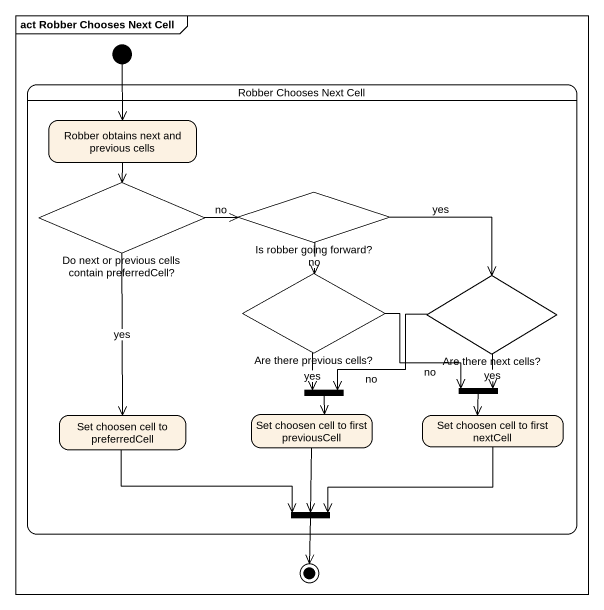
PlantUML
@startuml
mainframe act Robber Chooses Next Cell
hide empty description
state initial1 <<start>>
state "Robber Chooses Next Cell" as Robber_Chooses_Next_Cell {
  state "Robber obtains next and previous cells" as Robber_obtains_next_and
  state "Do next or previous cells contain preferredCell?" as Do_next_or_previous_cells <<choice>>
  state "Is robber going forward?" as Is_robber_going_forward <<choice>>
  state "Are there previous cells?" as Are_there_previous_cells <<choice>>
  state "Are there next cells?" as Are_there_next_cells <<choice>>
  state "Set choosen cell to preferredCell" as Set_choosen_cell_to
  state "Set choosen cell to first previousCell" as Set_choosen_cell_to_first
  state fork1 <<join>>
  state "Set choosen cell to first nextCell" as Set_choosen_cell_to_first_2
  state fork2 <<join>>
  state fork3 <<join>>
}
state final1 <<end>>
initial1 --> Robber_obtains_next_and
Robber_obtains_next_and --> Do_next_or_previous_cells
Do_next_or_previous_cells -right-> Is_robber_going_forward : no
Do_next_or_previous_cells --> Set_choosen_cell_to : yes
Is_robber_going_forward --> Are_there_previous_cells : no
Is_robber_going_forward -right-> Are_there_next_cells : yes
Are_there_previous_cells --> fork1 : yes
Are_there_previous_cells -right-> fork2 : no
Are_there_next_cells -left-> fork1 : no
Are_there_next_cells --> fork2 : yes
Set_choosen_cell_to -right-> fork3
Set_choosen_cell_to_first --> fork3
fork1 --> Set_choosen_cell_to_first
Set_choosen_cell_to_first_2 -left-> fork3
fork2 --> Set_choosen_cell_to_first_2
fork3 --> final1
@enduml
